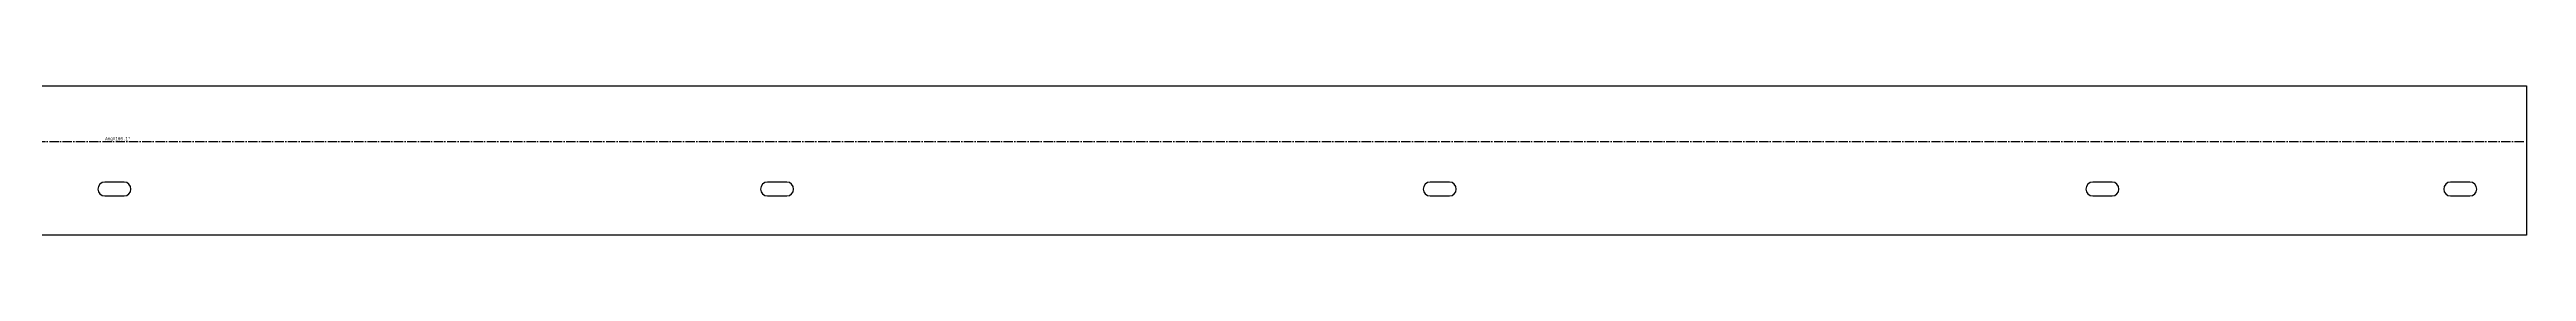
# Model space of a CAD drawing. Header units: millimetres. Extents: x 0 to 3640, y -57 to 57.
# Drawn here: x 1771 to 3640, y -57 to 57 of the extents above; entities that cross this region are included whole.
import ezdxf

# ---------------------------------------------------------------- set-up
doc = ezdxf.new("R2010")
doc.units = ezdxf.units.MM
doc.header["$LTSCALE"] = 25
doc.linetypes.add('DASHDOT', pattern=[1, 0.7, -0.14, 0.02, -0.14])
for name, color, linetype in [('3_Pezzi', 7, 'Continuous'), ('5_Bulloni', 7, 'Continuous'), ('98_Cartiglio', 7, 'Continuous')]:
    doc.layers.add(name, color=color, linetype=linetype)
doc.styles.add('SHX_Style', font='MONOTXT')

# ---------------------------------------------------------------- blocks, each defined once
blk = doc.blocks.new('BL1553344786_00005')
at = {"layer": '5_Bulloni', "color": 4, "linetype": 'Continuous'}
for p, q in [((1827.3, -16.3), (1812.8, -16.3)), ((1812.8, -26.8), (1827.3, -26.8))]:
    blk.add_line(p, q, dxfattribs=at)
for centre, start, end in [((1812.8, -21.6), 90, 270), ((1827.3, -21.6), 270, 90)]:
    blk.add_arc(centre, 5.25, start, end, dxfattribs=at)
blk = doc.blocks.new('BL1553344786_00006')
at = {"layer": '5_Bulloni', "color": 4, "linetype": 'Continuous'}
for p, q in [((2327.3, -16.3), (2312.8, -16.3)), ((2312.8, -26.8), (2327.3, -26.8))]:
    blk.add_line(p, q, dxfattribs=at)
for centre, start, end in [((2312.8, -21.6), 90, 270), ((2327.3, -21.6), 270, 90)]:
    blk.add_arc(centre, 5.25, start, end, dxfattribs=at)
blk = doc.blocks.new('BL1553344786_00007')
at = {"layer": '5_Bulloni', "color": 4, "linetype": 'Continuous'}
for p, q in [((2827.3, -16.3), (2812.8, -16.3)), ((2812.8, -26.8), (2827.3, -26.8))]:
    blk.add_line(p, q, dxfattribs=at)
for centre, start, end in [((2812.8, -21.6), 90, 270), ((2827.3, -21.6), 270, 90)]:
    blk.add_arc(centre, 5.25, start, end, dxfattribs=at)
blk = doc.blocks.new('BL1553344786_00008')
at = {"layer": '5_Bulloni', "color": 4, "linetype": 'Continuous'}
for p, q in [((3327.3, -16.3), (3312.8, -16.3)), ((3312.8, -26.8), (3327.3, -26.8))]:
    blk.add_line(p, q, dxfattribs=at)
for centre, start, end in [((3312.8, -21.6), 90, 270), ((3327.3, -21.6), 270, 90)]:
    blk.add_arc(centre, 5.25, start, end, dxfattribs=at)
blk = doc.blocks.new('BL1553344786_00009')
at = {"layer": '5_Bulloni', "color": 4, "linetype": 'Continuous'}
for p, q in [((3597.3, -16.3), (3582.8, -16.3)), ((3582.8, -26.8), (3597.3, -26.8))]:
    blk.add_line(p, q, dxfattribs=at)
for centre, start, end in [((3582.8, -21.6), 90, 270), ((3597.3, -21.6), 270, 90)]:
    blk.add_arc(centre, 5.25, start, end, dxfattribs=at)
blk = doc.blocks.new('BL1553344786_00010')
at = {"layer": '3_Pezzi', "color": 3, "linetype": 'Continuous'}
for p, q in [((0, 56.6), (3640, 56.6)), ((3640, 56.6), (3640, 14.3)), ((3640, 14.3), (3640, -56.6)), ((3640, -56.6), (0, -56.6))]:
    blk.add_line(p, q, dxfattribs=at)
at = {"layer": '98_Cartiglio', "color": 1, "linetype": 'DASHDOT', "ltscale": 0.4}
blk.add_line((1, 14.3), (3639, 14.3), dxfattribs=at)
at = {"layer": '98_Cartiglio', "color": 2, "linetype": 'Continuous', "style": 'SHX_Style', "width": 0.8}
blk.add_text('Ang=100.1°', height=2.5, dxfattribs=at).set_placement((1813.1, 15.3))

msp = doc.modelspace()

# ---------------------------------------------------------------- block references
at = {"layer": '5_Bulloni'}
for name in ['BL1553344786_00005', 'BL1553344786_00006', 'BL1553344786_00007', 'BL1553344786_00008', 'BL1553344786_00009']:
    msp.add_blockref(name, (0, 0), dxfattribs=at)
at = {"layer": '98_Cartiglio'}
msp.add_blockref('BL1553344786_00010', (0, 0), dxfattribs=at)

doc.saveas('drawing.dxf')
